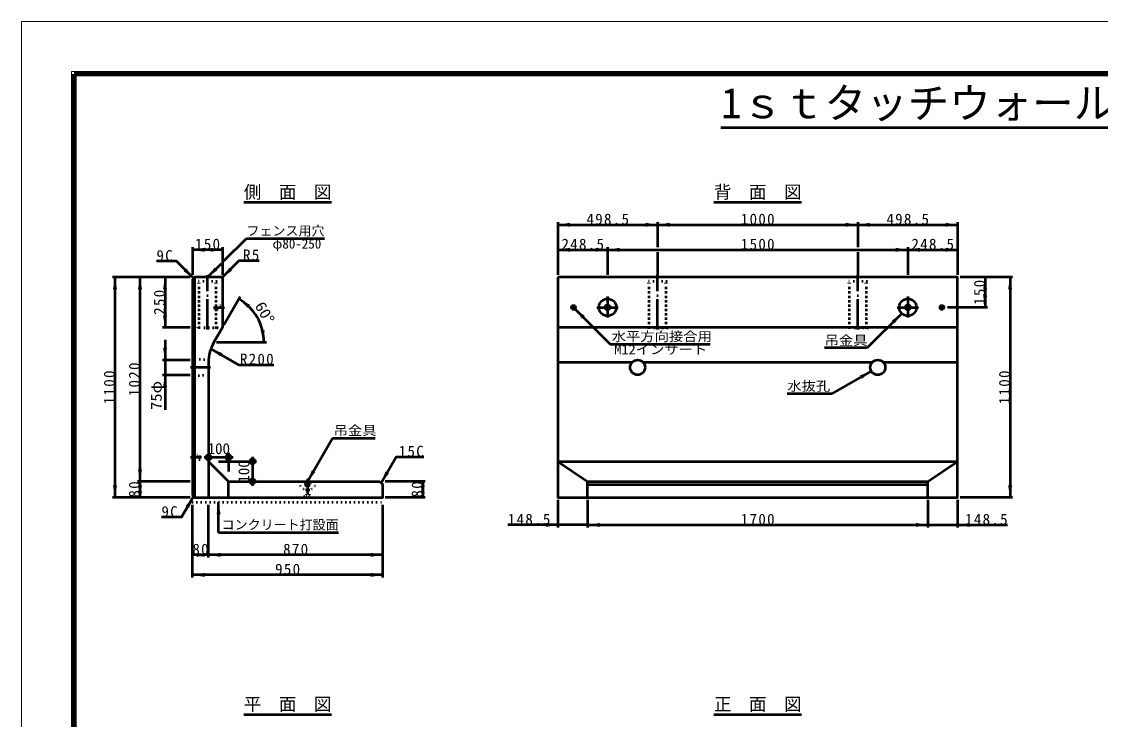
# Model space of a CAD drawing. Units: millimetres, scale not verified, with parts at other scales. Extents: x -2102 to 2102, y -1485 to 1485.
# Drawn here: x -2102 to 53, y 90 to 1485 of the extents above; entities that cross this region are included whole.
import ezdxf
from ezdxf.enums import TextEntityAlignment as Align

# ---------------------------------------------------------------- set-up
doc = ezdxf.new("R2010")
doc.units = ezdxf.units.MM
doc.header["$LTSCALE"] = 5
doc.linetypes.add('DOTTED', pattern=[1.75, 0.25, -1.5])
doc.linetypes.add('LONG_DASHED_DOTTED', pattern=[15.25, 12, -1.5, 0.25, -1.5])
doc.layers.add('0-0_V-nasSTD', color=7, linetype='Continuous', lineweight=50)
doc.styles.add('ＭＳ ゴシック', font='')
doc.styles.get('ＭＳ ゴシック').set_extended_font_data('MS Gothic')

msp = doc.modelspace()

# ---------------------------------------------------------------- linework, layer by layer
at = {"layer": '0-0_V-nasSTD', "lineweight": 100}
msp.add_line((-1997.5, 1380), (-1997.5, -1380), dxfattribs=at)
at = {"layer": '0-0_V-nasSTD'}
for p, q in [((-705.024, 1273.465), (705.024, 1273.465)), ((-1658.366, 1123.737), (-1483.366, 1123.737)), ((-718.966, 1123.737), (-543.966, 1123.737)), ((-1030.866, 1083.737), (-1030.866, 978.737)), ((-1030.866, 1078.737), (-831.466, 1078.737)), ((-831.466, 1083.737), (-831.466, 1033.737)), ((-831.466, 1078.737), (-431.466, 1078.737)), ((-431.466, 1083.737), (-431.466, 1033.737)), ((-431.466, 1078.737), (-232.066, 1078.737)), ((-232.066, 1083.737), (-232.066, 978.737)), ((-1698.038, 1006.566), (-1653.084, 1051.519)), ((-1653.084, 1051.519), (-1497.084, 1051.519)), ((-1760.866, 1033.737), (-1760.866, 978.737)), ((-1700.866, 1028.737), (-1760.866, 1028.737)), ((-1700.866, 1033.737), (-1700.866, 978.737)), ((-1030.866, 1028.737), (-931.466, 1028.737)), ((-931.466, 1033.737), (-931.466, 978.737)), ((-931.466, 1028.737), (-331.466, 1028.737)), ((-831.466, 1023.737), (-831.466, 978.737)), ((-431.466, 1023.737), (-431.466, 978.737)), ((-331.466, 1033.737), (-331.466, 978.737)), ((-331.466, 1028.737), (-232.066, 1028.737)), ((-1703.695, 1000.909), (-1730.866, 973.737)), ((-1765.866, 973.737), (-1920.866, 973.737)), ((-1915.866, 973.737), (-1915.866, 533.737)), ((-1865.866, 973.737), (-1865.866, 565.737)), ((-1815.866, 973.737), (-1815.866, 873.737)), ((-1757.266, 973.737), (-1760.866, 970.137)), ((-1757.266, 973.737), (-1757.266, 533.737)), ((-1702.866, 973.737), (-1757.266, 973.737)), ((-122.066, 973.737), (-227.066, 973.737)), ((-177.066, 973.737), (-177.066, 913.737)), ((-127.066, 973.737), (-127.066, 533.737)), ((-1760.866, 970.137), (-1760.866, 537.337)), ((-1665.648, 934.737), (-1698.348, 878.099)), ((-996.979, 911.05), (-926.269, 840.34)), ((-172.066, 913.737), (-252.066, 913.737)), ((-343.628, 901.575), (-412.702, 832.502)), ((-1765.866, 873.737), (-1820.866, 873.737)), ((-232.066, 873.737), (-1030.866, 873.737)), ((-1815.866, 848.737), (-1815.866, 808.737)), ((-1713.148, 843.804), (-1613.148, 843.804)), ((-1724.128, 830.926), (-1668.703, 798.926)), ((-926.269, 840.34), (-726.269, 840.34)), ((-412.702, 832.502), (-497.702, 832.502)), ((-1820.866, 808.737), (-1765.866, 808.737)), ((-1815.866, 808.737), (-1815.866, 778.737)), ((-1728.866, 803.804), (-1728.866, 533.737)), ((-1668.703, 798.926), (-1598.703, 798.926)), ((-1030.866, 803.804), (-882.587, 803.804)), ((-860.346, 803.804), (-402.587, 803.804)), ((-380.346, 803.804), (-232.066, 803.804)), ((-1820.866, 778.737), (-1765.866, 778.737)), ((-1815.866, 778.737), (-1815.866, 708.737)), ((-404.457, 786.237), (-482.399, 741.237)), ((-572.399, 741.237), (-482.399, 741.237)), ((-1530.866, 565.737), (-1480.866, 652.34)), ((-1480.866, 652.34), (-1395.866, 652.34)), ((-1679.866, 613.737), (-1737.866, 613.737)), ((-1728.866, 605.737), (-1688.866, 565.737)), ((-1708.866, 605.737), (-1632.866, 605.737)), ((-1688.866, 622.737), (-1688.866, 585.737)), ((-1640.866, 614.737), (-1640.866, 556.737)), ((-1030.866, 605.737), (-232.066, 605.737)), ((-1030.866, 605.737), (-971.466, 565.737)), ((-291.466, 565.737), (-232.066, 605.737)), ((-1765.866, 565.737), (-1870.866, 565.737)), ((-1865.866, 565.737), (-1865.866, 533.737)), ((-1688.866, 565.737), (-1386.866, 565.737)), ((-1688.866, 533.737), (-1688.866, 565.737)), ((-1386.866, 565.737), (-1380.866, 559.737)), ((-1295.866, 565.737), (-1375.866, 565.737)), ((-1300.866, 565.737), (-1300.866, 533.737)), ((-971.466, 565.737), (-291.466, 565.737)), ((-971.466, 533.737), (-971.466, 565.737)), ((-291.466, 533.737), (-291.466, 565.737)), ((-971.466, 559.737), (-291.466, 559.737)), ((-1765.866, 533.737), (-1920.866, 533.737)), ((-1760.866, 537.337), (-1757.266, 533.737)), ((-1760.866, 373.937), (-1760.866, 518.937)), ((-1728.866, 413.937), (-1728.866, 518.937)), ((-1708.866, 463.937), (-1708.866, 523.937)), ((-1380.866, 373.937), (-1380.866, 518.937)), ((-1295.866, 533.737), (-1375.866, 533.737)), ((-1030.866, 528.737), (-1030.866, 473.737)), ((-971.466, 528.737), (-971.466, 473.737)), ((-291.466, 528.737), (-291.466, 473.737)), ((-232.066, 528.737), (-232.066, 473.737)), ((-122.066, 533.737), (-227.066, 533.737)), ((-1030.866, 478.737), (-1130.866, 478.737)), ((-971.466, 478.737), (-1030.866, 478.737)), ((-232.066, 478.737), (-132.066, 478.737)), ((-1708.866, 463.937), (-1468.866, 463.937)), ((-1380.866, 378.937), (-1760.866, 378.937)), ((-1658.366, 99.937), (-1483.366, 99.937)), ((-718.966, 99.937), (-543.966, 99.937))]:
    msp.add_line(p, q, dxfattribs=at)
at = {"layer": '0-0_V-nasSTD', "linetype": 'DOTTED'}
for p, q in [((-1751.866, 973.737), (-1748.866, 965.737)), ((-1712.866, 965.737), (-1709.866, 973.737)), ((-852.466, 973.737), (-849.466, 965.737)), ((-813.466, 965.737), (-810.466, 973.737)), ((-452.466, 973.737), (-449.466, 965.737)), ((-413.466, 965.737), (-410.466, 973.737)), ((-1748.866, 873.737), (-1748.866, 965.737)), ((-1712.866, 965.737), (-1748.866, 965.737)), ((-1746.866, 873.737), (-1746.866, 965.737)), ((-1714.866, 873.737), (-1714.866, 965.737)), ((-1712.866, 873.737), (-1712.866, 965.737)), ((-849.466, 873.737), (-849.466, 965.737)), ((-813.466, 965.737), (-849.466, 965.737)), ((-847.466, 873.737), (-847.466, 965.737)), ((-815.466, 873.737), (-815.466, 965.737)), ((-813.466, 873.737), (-813.466, 965.737)), ((-449.466, 873.737), (-449.466, 965.737)), ((-413.466, 965.737), (-449.466, 965.737)), ((-447.466, 873.737), (-447.466, 965.737)), ((-415.466, 873.737), (-415.466, 965.737)), ((-413.466, 873.737), (-413.466, 965.737)), ((-1714.866, 909.737), (-1714.866, 917.737)), ((-1714.866, 917.737), (-1700.866, 917.737)), ((-1700.866, 909.737), (-1714.866, 909.737)), ((-1710.866, 873.737), (-1750.866, 873.737)), ((-1750.866, 872.937), (-1750.866, 873.737)), ((-1710.866, 872.937), (-1750.866, 872.937)), ((-1710.866, 872.937), (-1710.866, 873.737)), ((-811.466, 873.737), (-851.466, 873.737)), ((-851.466, 872.937), (-851.466, 873.737)), ((-811.466, 872.937), (-851.466, 872.937)), ((-815.466, 873.737), (-847.466, 873.737)), ((-811.466, 872.937), (-811.466, 873.737)), ((-411.466, 873.737), (-451.466, 873.737)), ((-451.466, 872.937), (-451.466, 873.737)), ((-411.466, 872.937), (-451.466, 872.937)), ((-415.466, 873.737), (-447.466, 873.737)), ((-415.466, 873.737), (-447.466, 873.737)), ((-411.466, 872.937), (-411.466, 873.737)), ((-1728.714, 808.737), (-1756.866, 810.737)), ((-1756.866, 776.737), (-1760.866, 773.137)), ((-1756.866, 776.737), (-1728.866, 778.737)), ((-1760.866, 617.737), (-1746.866, 617.737)), ((-1746.866, 609.737), (-1760.866, 609.737)), ((-1746.866, 617.737), (-1746.866, 609.737)), ((-1535.866, 561.737), (-1525.866, 561.737)), ((-1535.866, 561.737), (-1535.866, 558.937)), ((-1525.866, 561.737), (-1525.866, 558.937)), ((-1535.866, 558.937), (-1533.666, 557.737)), ((-1535.866, 558.937), (-1525.866, 558.937)), ((-1533.666, 557.737), (-1533.666, 537.737)), ((-1533.666, 557.737), (-1528.066, 557.737)), ((-1528.066, 557.737), (-1525.866, 558.937)), ((-1528.066, 557.737), (-1528.066, 537.737)), ((-1760.866, 523.937), (-1380.866, 523.937)), ((-1537.866, 535.737), (-1533.666, 537.737)), ((-1537.866, 535.737), (-1537.866, 534.537)), ((-1537.866, 535.737), (-1523.866, 535.737)), ((-1537.866, 534.537), (-1523.866, 534.537)), ((-1533.666, 537.737), (-1528.066, 537.737)), ((-1528.066, 537.737), (-1523.866, 535.737)), ((-1523.866, 535.737), (-1523.866, 534.537))]:
    msp.add_line(p, q, dxfattribs=at)
at = {"layer": '0-0_V-nasSTD', "linetype": 'LONG_DASHED_DOTTED'}
for p, q in [((-1730.866, 869.737), (-1730.866, 977.737)), ((-831.466, 869.737), (-831.466, 977.737)), ((-431.466, 869.737), (-431.466, 977.737)), ((-931.466, 935.537), (-931.466, 893.137)), ((-331.466, 935.537), (-331.466, 893.137)), ((-1718.866, 913.737), (-1696.866, 913.737)), ((-1005.666, 913.737), (-993.666, 913.737)), ((-999.666, 907.737), (-999.666, 919.737)), ((-952.666, 913.737), (-910.266, 913.737)), ((-352.666, 913.737), (-310.266, 913.737)), ((-269.266, 913.737), (-257.266, 913.737)), ((-263.266, 907.737), (-263.266, 919.737)), ((-1724.866, 793.737), (-1764.866, 793.737)), ((-1742.866, 613.737), (-1764.866, 613.737)), ((-1530.866, 570.737), (-1530.866, 540.737))]:
    msp.add_line(p, q, dxfattribs=at)
at = {"layer": '0-0_V-nasSTD', "lineweight": 18}
for points in [[(-2102.5, -1485), (-2102.5, 1485), (2102.5, 1485), (2102.5, -1485)], [(-2002.5, -1385), (-2002.5, 1385), (2002.5, 1385), (2002.5, -1385)]]:
    msp.add_lwpolyline(points, close=True, dxfattribs=at)
at = {"layer": '0-0_V-nasSTD', "lineweight": 100}
msp.add_lwpolyline([(1997.5, -1380), (1997.5, 1380), (-1997.5, 1380)], dxfattribs=at)
at = {"layer": '0-0_V-nasSTD'}
for points in [[(-1759.066, 971.937), (-1793.007, 1005.878), (-1833.007, 1005.878)], [(-1701.452, 973.152), (-1667.511, 1007.093), (-1627.511, 1007.093)], [(-1700.866, 971.737), (-1700.866, 873.737), (-1718.148, 843.804)], [(-1383.866, 562.737), (-1353.866, 614.699), (-1298.866, 614.699)], [(-1757.266, 533.737), (-1380.866, 533.737), (-1380.866, 559.737)], [(-1759.066, 535.537), (-1783.066, 493.968), (-1823.066, 493.968)], [(-971.466, 478.737), (-291.466, 478.737), (-232.066, 478.737)], [(-1380.866, 418.937), (-1728.866, 418.937), (-1760.866, 418.937)]]:
    msp.add_lwpolyline(points, dxfattribs=at)
msp.add_lwpolyline([(-1030.866, 973.737), (-1030.866, 533.737), (-232.066, 533.737), (-232.066, 973.737)], close=True, dxfattribs=at)
at = {"layer": '0-0_V-nasSTD', "linetype": 'DOTTED'}
msp.add_lwpolyline([(-1756.866, 776.737), (-1756.866, 810.737), (-1760.866, 814.337)], dxfattribs=at)
at = {"layer": '0-0_V-nasSTD'}
for centre, radius in [((-931.466, 913.737), 17.2), ((-331.466, 913.737), 17.2), ((-999.666, 913.737), 3.8), ((-999.666, 913.737), 2.4), ((-999.666, 913.737), 2), ((-931.466, 913.737), 5), ((-331.466, 913.737), 5), ((-263.266, 913.737), 3.8), ((-263.266, 913.737), 2.4), ((-263.266, 913.737), 2), ((-871.466, 793.737), 15), ((-391.466, 793.737), 15), ((-1728.866, 613.737), 5), ((-1688.866, 613.737), 5), ((-1640.866, 605.737), 5), ((-1640.866, 565.737), 5)]:
    msp.add_circle(centre, radius, dxfattribs=at)
for centre, radius, start, end in [((-1702.866, 971.737), 2, 0, 90), ((-1718.148, 843.804), 100, 0, 60), ((-1648.866, 803.804), 80, 150, 180)]:
    msp.add_arc(centre, radius, start, end, dxfattribs=at)
at = {"layer": '0-0_V-nasSTD', "linetype": 'DOTTED'}
msp.add_arc((-1530.866, 565.737), 17.2, 180, 0, dxfattribs=at)
at = {"layer": '0-0_V-nasSTD'}
for points in [[(-1030.866, 1078.737), (-1006.866, 1078.737), (-1006.866, 1082.737)], [(-1030.866, 1078.737), (-1006.866, 1074.737), (-1006.866, 1078.737)], [(-855.466, 1078.737), (-855.466, 1082.737), (-831.466, 1078.737)], [(-855.466, 1074.737), (-855.466, 1078.737), (-831.466, 1078.737)], [(-831.466, 1078.737), (-807.466, 1078.737), (-807.466, 1082.737)], [(-831.466, 1078.737), (-807.466, 1074.737), (-807.466, 1078.737)], [(-455.466, 1078.737), (-455.466, 1082.737), (-431.466, 1078.737)], [(-455.466, 1074.737), (-455.466, 1078.737), (-431.466, 1078.737)], [(-431.466, 1078.737), (-407.466, 1078.737), (-407.466, 1082.737)], [(-431.466, 1078.737), (-407.466, 1074.737), (-407.466, 1078.737)], [(-256.066, 1078.737), (-256.066, 1082.737), (-232.066, 1078.737)], [(-256.066, 1074.737), (-256.066, 1078.737), (-232.066, 1078.737)], [(-1760.866, 1028.737), (-1736.866, 1028.737), (-1736.866, 1032.737)], [(-1760.866, 1028.737), (-1736.866, 1024.737), (-1736.866, 1028.737)], [(-1724.866, 1028.737), (-1724.866, 1032.737), (-1700.866, 1028.737)], [(-1724.866, 1024.737), (-1724.866, 1028.737), (-1700.866, 1028.737)], [(-1030.866, 1028.737), (-1006.866, 1028.737), (-1006.866, 1032.737)], [(-1030.866, 1028.737), (-1006.866, 1024.737), (-1006.866, 1028.737)], [(-955.466, 1028.737), (-955.466, 1032.737), (-931.466, 1028.737)], [(-955.466, 1024.737), (-955.466, 1028.737), (-931.466, 1028.737)], [(-931.466, 1028.737), (-907.466, 1028.737), (-907.466, 1032.737)], [(-931.466, 1028.737), (-907.466, 1024.737), (-907.466, 1028.737)], [(-355.466, 1028.737), (-355.466, 1032.737), (-331.466, 1028.737)], [(-355.466, 1024.737), (-355.466, 1028.737), (-331.466, 1028.737)], [(-331.466, 1028.737), (-307.466, 1028.737), (-307.466, 1032.737)], [(-331.466, 1028.737), (-307.466, 1024.737), (-307.466, 1028.737)], [(-256.066, 1028.737), (-256.066, 1032.737), (-232.066, 1028.737)], [(-256.066, 1024.737), (-256.066, 1028.737), (-232.066, 1028.737)], [(-1776.037, 988.908), (-1773.208, 991.736), (-1759.066, 971.937)], [(-1730.866, 973.737), (-1716.724, 993.536), (-1713.896, 990.708)], [(-1701.452, 973.152), (-1687.31, 992.951), (-1684.481, 990.122)], [(-1919.866, 949.737), (-1915.866, 949.737), (-1915.866, 973.737)], [(-1915.866, 949.737), (-1915.866, 973.737), (-1911.866, 949.737)], [(-1869.866, 949.737), (-1865.866, 949.737), (-1865.866, 973.737)], [(-1865.866, 949.737), (-1865.866, 973.737), (-1861.866, 949.737)], [(-1819.866, 949.737), (-1815.866, 949.737), (-1815.866, 973.737)], [(-1815.866, 949.737), (-1815.866, 973.737), (-1811.866, 949.737)], [(-1778.865, 986.079), (-1776.037, 988.908), (-1759.066, 971.937)], [(-1730.866, 973.737), (-1713.896, 990.708), (-1711.067, 987.879)], [(-1701.452, 973.152), (-1684.481, 990.122), (-1681.653, 987.294)], [(-181.066, 949.737), (-177.066, 949.737), (-177.066, 973.737)], [(-177.066, 949.737), (-177.066, 973.737), (-173.066, 949.737)], [(-131.066, 949.737), (-127.066, 949.737), (-127.066, 973.737)], [(-127.066, 949.737), (-127.066, 973.737), (-123.066, 949.737)], [(-1668.148, 930.406), (-1651.244, 912.906), (-1648.863, 916.12)], [(-1668.148, 930.406), (-1648.863, 916.12), (-1646.482, 919.335)], [(-181.066, 937.737), (-177.066, 913.737), (-177.066, 937.737)], [(-177.066, 913.737), (-177.066, 937.737), (-173.066, 937.737)], [(-996.979, 911.05), (-982.837, 891.251), (-980.009, 894.08)], [(-996.979, 911.05), (-980.009, 894.08), (-977.18, 896.908)], [(-1819.866, 897.737), (-1815.866, 873.737), (-1815.866, 897.737)], [(-1815.866, 873.737), (-1815.866, 897.737), (-1811.866, 897.737)], [(-363.427, 887.433), (-360.599, 884.605), (-343.628, 901.575)], [(-360.599, 884.605), (-357.771, 881.776), (-343.628, 901.575)], [(-1624.852, 867.193), (-1620.878, 867.648), (-1618.148, 843.804)], [(-1620.878, 867.648), (-1618.148, 843.804), (-1616.904, 868.103)], [(-1819.866, 832.737), (-1815.866, 808.737), (-1815.866, 832.737)], [(-1815.866, 808.737), (-1815.866, 832.737), (-1811.866, 832.737)], [(-1724.128, 830.926), (-1705.344, 815.462), (-1703.344, 818.926)], [(-1724.128, 830.926), (-1703.344, 818.926), (-1701.344, 822.39)], [(-1819.866, 754.737), (-1815.866, 754.737), (-1815.866, 778.737)], [(-1815.866, 754.737), (-1815.866, 778.737), (-1811.866, 754.737)], [(-427.241, 777.701), (-425.241, 774.237), (-404.457, 786.237)], [(-425.241, 774.237), (-423.241, 770.773), (-404.457, 786.237)], [(-1869.866, 589.737), (-1865.866, 565.737), (-1865.866, 589.737)], [(-1865.866, 565.737), (-1865.866, 589.737), (-1861.866, 589.737)], [(-1530.866, 565.737), (-1522.33, 588.522), (-1518.866, 586.522)], [(-1530.866, 565.737), (-1518.866, 586.522), (-1515.402, 584.522)], [(-1383.866, 562.737), (-1375.33, 585.522), (-1371.866, 583.522)], [(-1383.866, 562.737), (-1371.866, 583.522), (-1368.402, 581.522)], [(-1869.866, 541.737), (-1865.866, 541.737), (-1865.866, 565.737)], [(-1865.866, 541.737), (-1865.866, 565.737), (-1861.866, 541.737)], [(-1304.866, 541.737), (-1300.866, 541.737), (-1300.866, 565.737)], [(-1300.866, 541.737), (-1300.866, 565.737), (-1296.866, 541.737)], [(-1919.866, 557.737), (-1915.866, 533.737), (-1915.866, 557.737)], [(-1915.866, 533.737), (-1915.866, 557.737), (-1911.866, 557.737)], [(-1869.866, 557.737), (-1865.866, 533.737), (-1865.866, 557.737)], [(-1865.866, 533.737), (-1865.866, 557.737), (-1861.866, 557.737)], [(-1304.866, 557.737), (-1300.866, 533.737), (-1300.866, 557.737)], [(-1300.866, 533.737), (-1300.866, 557.737), (-1296.866, 557.737)], [(-131.066, 557.737), (-127.066, 533.737), (-127.066, 557.737)], [(-127.066, 533.737), (-127.066, 557.737), (-123.066, 557.737)], [(-1774.53, 516.753), (-1771.066, 514.753), (-1759.066, 535.537)], [(-1771.066, 514.753), (-1767.602, 512.753), (-1759.066, 535.537)], [(-1712.866, 499.937), (-1708.866, 499.937), (-1708.866, 523.937)], [(-1708.866, 499.937), (-1708.866, 523.937), (-1704.866, 499.937)], [(-1054.866, 478.737), (-1054.866, 482.737), (-1030.866, 478.737)], [(-1054.866, 474.737), (-1054.866, 478.737), (-1030.866, 478.737)], [(-971.466, 478.737), (-947.466, 478.737), (-947.466, 482.737)], [(-971.466, 478.737), (-947.466, 474.737), (-947.466, 478.737)], [(-315.466, 478.737), (-315.466, 482.737), (-291.466, 478.737)], [(-315.466, 474.737), (-315.466, 478.737), (-291.466, 478.737)], [(-232.066, 478.737), (-208.066, 478.737), (-208.066, 482.737)], [(-232.066, 478.737), (-208.066, 474.737), (-208.066, 478.737)], [(-1760.866, 418.937), (-1736.866, 418.937), (-1736.866, 422.937)], [(-1760.866, 418.937), (-1736.866, 414.937), (-1736.866, 418.937)], [(-1752.866, 418.937), (-1752.866, 422.937), (-1728.866, 418.937)], [(-1752.866, 414.937), (-1752.866, 418.937), (-1728.866, 418.937)], [(-1728.866, 418.937), (-1704.866, 418.937), (-1704.866, 422.937)], [(-1728.866, 418.937), (-1704.866, 414.937), (-1704.866, 418.937)], [(-1404.866, 418.937), (-1404.866, 422.937), (-1380.866, 418.937)], [(-1404.866, 414.937), (-1404.866, 418.937), (-1380.866, 418.937)], [(-1760.866, 378.937), (-1736.866, 378.937), (-1736.866, 382.937)], [(-1760.866, 378.937), (-1736.866, 374.937), (-1736.866, 378.937)], [(-1404.866, 378.937), (-1404.866, 382.937), (-1380.866, 378.937)], [(-1404.866, 374.937), (-1404.866, 378.937), (-1380.866, 378.937)]]:
    msp.add_solid(points, dxfattribs=at)

# ---------------------------------------------------------------- texts
at = {"layer": '0-0_V-nasSTD', "style": 'ＭＳ ゴシック'}
for s, height, p in [('1ｓｔタッチウォール(Ｆ型)  Ｈ=1100', 60.81, (-705.024, 1273.465)), ('側\u3000面\u3000図', 25.66, (-1658.366, 1123.737)), ('背\u3000面\u3000図', 25.66, (-718.966, 1123.737)), ('フェンス用穴', 19.06, (-1653.084, 1051.519)), ('φ80-250', 19.06, (-1601.084, 1025.519)), ('100', 21.99, (-1730.866, 613.737)), ('コンクリート打設面', 19.06, (-1702.838, 463.937)), ('平\u3000面\u3000図', 25.66, (-1658.366, 99.937)), ('正\u3000面\u3000図', 25.66, (-718.966, 99.937))]:
    msp.add_text(s, height=height, dxfattribs=at).set_placement(p, align=Align.BOTTOM_LEFT)
at = {"layer": '0-0_V-nasSTD', "style": 'ＭＳ ゴシック', "width": 1.1}
for s, rotation, p in [('60°', 300, (-1643.046, 913.723)), ('75φ', 90, (-1815.866, 708.737))]:
    msp.add_text(s, height=21.99, rotation=rotation, dxfattribs=at).set_placement(p, align=Align.BOTTOM_LEFT)
for s, p in [('水平方向接合用', (-923.269, 840.34)), ('吊金具', (-497.702, 832.502)), ('M12インサート', (-918.019, 814.34)), ('水抜孔', (-572.399, 741.237)), ('吊金具', (-1478.866, 652.34))]:
    msp.add_text(s, height=19.06, dxfattribs=at).set_placement(p, align=Align.BOTTOM_LEFT)
at = {"layer": '0-0_V-nasSTD', "style": 'ＭＳ ゴシック'}
msp.add_text('100', height=21.99, rotation=90, dxfattribs=at).set_placement((-1640.866, 563.237), align=Align.BOTTOM_LEFT)
at = {"layer": '0-0_V-nasSTD', "char_height": 21.99, "attachment_point": 7, "style": 'ＭＳ ゴシック'}
for s, insert in [('\\T1.17;498.5', (-973.666, 1078.737)), ('\\T1.17;1000', (-665.216, 1078.737)), ('\\T1.17;498.5', (-374.266, 1078.737)), ('\\T1.17;150', (-1755.866, 1028.737)), ('\\T1.17;248.5', (-1023.666, 1028.737)), ('\\T1.17;1500', (-665.216, 1028.737)), ('\\T1.17;248.5', (-324.266, 1028.737)), ('\\T1.17;9C', (-1833.007, 1005.878)), ('\\T1.17;R5', (-1660.011, 1007.093)), ('\\T1.17;R200', (-1666.203, 798.926)), ('\\T1.17;15C', (-1348.866, 614.699)), ('\\T1.17;9C', (-1823.066, 493.968)), ('\\T1.17;148.5', (-1130.866, 478.737)), ('\\T1.17;1700', (-665.216, 478.737)), ('\\T1.17;148.5', (-217.066, 478.737)), ('\\T1.17;80', (-1761.117, 418.937)), ('\\T1.17;870', (-1579.866, 418.937)), ('\\T1.17;950', (-1595.866, 378.937))]:
    msp.add_mtext(s, dxfattribs=dict(at, insert=insert))
at = {"layer": '0-0_V-nasSTD', "char_height": 21.99, "attachment_point": 7, "rotation": 90, "style": 'ＭＳ ゴシック'}
for s, insert in [('\\T1.17;150', (-177.066, 918.737)), ('\\T1.17;250', (-1815.866, 898.737)), ('\\T1.17;1020', (-1865.866, 735.987)), ('\\T1.17;1100', (-1915.866, 719.987)), ('\\T1.17;1100', (-127.066, 719.987)), ('\\T1.17;80', (-1865.866, 533.487)), ('\\T1.17;80', (-1300.866, 533.487))]:
    msp.add_mtext(s, dxfattribs=dict(at, insert=insert))

doc.saveas('drawing.dxf')
